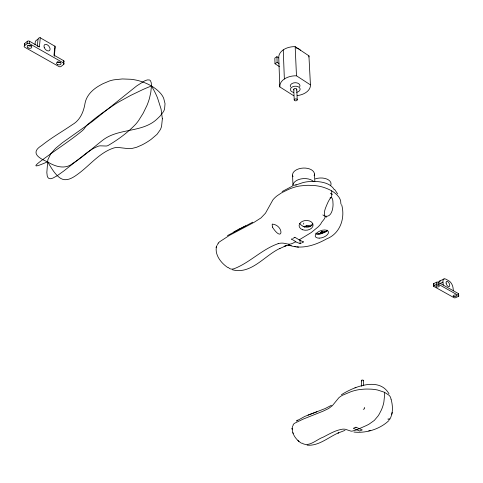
<?xml version="1.0" encoding="UTF-8"?>
<svg xmlns="http://www.w3.org/2000/svg" width="483" height="483" viewBox="0 0 483 483"><rect width="100%" height="100%" fill="white"/><g stroke="black" fill="none" stroke-linecap="round" stroke-linejoin="round"><path stroke-width="0.72" d="M340.92 204.055L340.648 201.019A31.075 17.708 -3 0 0 338.728 196.889C334.858 191.769 328.712 188.956 322.747 187.09A31.141 17.78 -2.9 0 0 313.956 185.502L308.546 185.303A37.68 21.421 -2.9 0 0 305.715 185.387L300.13 185.943A26.173 14.991 -2.9 0 0 295.3 186.963L292.293 187.911A48.288 27.296 -3.2 0 0 288.285 189.505L281.722 192.741L277.236 195.706A37.1 21.071 -2.9 0 0 272.901 199.884L265.475 213.202L260.971 217.93L254.1 222.319L229.54 235.33L219.596 241.796A19.779 10.747 -0.6 0 0 218.213 243.124M39.395 46.875L29.505 41.248A1.546 1.014 8.8 0 0 27.362 41.29L24.675 43.542L24.434 45.825A1.546 1.008 8.8 0 0 24.79 47.274L58.932 66.533A1.503 0.978 7.1 0 0 61.027 66.491L63.738 64.336A1.509 0.978 7 0 0 63.448 62.935L63.629 60.671L54.018 55.201L54.808 46.169L40.264 37.807L39.395 46.875A1.534 1.008 8.3 0 0 37.958 46.628M63.738 64.336L63.877 62.639M54.386 55.895L55.014 48.717M37.33 46.199L38.036 38.978L35.35 41.212L34.999 44.816M24.434 45.825L27.126 43.579L27.362 41.29M63.448 62.935L29.27 43.536L29.505 41.248M389.727 419.413C393.307 413.333 392.836 405.78 391.121 399.187M216.716 245.684C214.078 254.444 221.027 263.066 227.946 267.667M392.16 412.373L391.804 414.287M217.362 245.147L218.225 243.13M216.239 247.314L216.438 246.481L216.149 247.707M292.475 426.121C291.007 432.967 295.825 439.772 301.452 443.231M325.675 216.281C331.543 217.018 333.083 208.704 333.059 204.243C332.745 202.256 333.379 197.77 330.903 197.499C328.349 200.542 327.027 204.472 325.488 208.088C324.757 210.322 323.888 212.81 324.703 215.14C327.009 217.857 321.473 221.305 320.742 223.973A24.307 14.907 -60.6 0 1 318.291 226.769L311.221 232.565L299.17 239.852L294.853 237.262M389.002 420.476C380.079 429.115 366.247 433.426 353.918 432.043M341.433 394.72C354.033 386.69 379.282 376.462 389.014 393.838M297.872 420.065L296.514 421.019L304.755 416.449L325.113 408.564L331.483 405.273M293.773 95.767L279.802 86.916L278.769 57.912L276.91 56.698L274.821 58.135L275.008 63.75L279.379 66.582M275.008 63.75L277.109 62.319L276.91 56.698M282.144 191.54L292.281 186.196M326.224 231.194C323.115 232.993 319.191 234.273 315.64 233.198M227.439 235.619L252.736 222.174M304.242 227.179L306.367 225.984M321.913 233.102L321.6 232.993A16.223 10.113 -60.4 0 1 320.169 232.909A18.571 10.276 60.4 0 0 321.618 231.448L322.547 231.46M294.859 237.358L292.879 238.439M301.108 243.245C298.512 244.404 295.946 240.081 293.392 242.967A28.123 17.056 -61.1 0 1 292.601 243.323L291.986 243.565A14.568 8.881 -61.5 0 1 288.345 244.187M303.433 241.88L301.821 242.858M292.052 238.892L291.575 239.097M233.875 231.87L239.242 229.039M238.687 229.316L245.612 225.815M433.782 283.575L436.523 282.241A1.177 0.598 -5.9 0 1 438.172 282.205L458.373 293.579L458.608 295.554A1.165 0.58 -6.3 0 1 458.403 296.381L455.668 297.673A1.159 0.574 -6.2 0 1 454.044 297.703L433.812 286.419L433.601 284.427A1.177 0.598 -5.8 0 1 433.782 283.575L433.994 285.568A1.177 0.592 -5.8 0 0 433.812 286.419M439.307 281.239L444.125 278.902M433.994 285.568L436.741 284.233A1.177 0.598 -5.9 0 1 438.389 284.203L458.608 295.554M439.693 283.684L442.947 282.108A5.802 2.88 63.5 0 1 446.008 279.222L448.882 280.852A5.79 2.868 63.5 0 1 453.036 287.808L453.38 290.766M295.813 185.255L296.302 185.031M296.791 184.808L297.794 184.379M363.258 409.306L364.617 408.721L364.526 407.404M284.837 246.149L284.131 246.402L286.491 245.557L279.391 248.703L279.977 248.401C264.708 255.398 251.069 274.924 232.365 269.749M298.301 184.168L302.763 182.665A22.103 12.745 -3.1 0 1 307.049 181.801L310.581 181.463A28.932 16.609 -3.1 0 1 315.314 181.409C322.149 181.819 330.601 183.202 334.314 189.753M294.31 185.315L296.29 184.542M308.051 415.084L312.169 413.514M311.607 413.72L316.945 411.77M354.951 387.867L355.893 387.541M278.123 243.68C262.028 249.258 250.001 262.535 234.213 268.681A18.378 10.753 -63 0 1 231.502 269.128L229.709 268.669L228.393 267.54M321.883 232.981L321.515 233.09M285.785 245.811L289.184 245.165L288.128 245.104L289.498 245.207L288.387 245.056L289.625 245.249L288.46 245.002C301.338 249.904 315.248 245.304 326.701 238.844C340.292 233.573 345.423 217.881 341.626 204.629M344.983 430.365L338.003 433.07L338.589 432.81C328.398 437.169 318.858 446.22 307.061 445.163M368.74 430.884L370.715 430.359M322.161 231.345L321.684 231.435M303.137 226.563L311.897 224.963A47.841 27.459 -2.6 0 0 312.7 224.788M296.797 246.922L298.603 247.109M288.351 244.156L284.535 243.36A29.065 17.762 -63 0 0 278.136 243.613M295.572 246.728L294.364 246.469L294.944 246.596M289.933 245.34L291.273 245.708M390.94 399.145L390.819 398.227A24.005 10.487 -3.4 0 0 389.069 395.281L384.408 392.256L377.736 390.053A24.029 10.517 -3.4 0 0 371.083 389.153L366.953 389.05A29.107 12.697 -3.4 0 0 364.786 389.111L360.481 389.455A20.183 8.857 -3.4 0 0 356.732 390.077L354.377 390.644A37.342 16.211 -3.5 0 0 351.219 391.598L342.399 395.293A28.66 12.492 -3.3 0 0 338.825 397.781L332.316 405.732L328.555 408.57L322.976 411.226L303.113 419.135L294.95 423.078A15.42 6.514 -2.1 0 0 293.779 423.893L292.976 425.118L293.139 425.692M387.867 419.033L389.171 419.612L389.069 418.314M303.439 241.983L299.17 239.852M326.623 217.127L323.725 215.49M295.892 241.675L291.575 239.145M278.769 57.912A15.112 10.107 -3.2 0 1 295.167 46.658L296.477 75.801L310.436 84.857A15.353 9.974 -3.1 0 1 297.178 95.61M277.109 62.319L278.969 63.527M295.167 46.658L308.921 55.841L310.436 84.857M322.885 214.923L323.302 215.213M297.939 440.55L298.929 441.444M302.014 443.11C308.758 447.789 316.89 439.252 323.205 437.145C329.406 433.957 335.594 430.184 342.598 429.17A20.648 14.267 -69.2 0 1 345.363 429.284L350.646 431.029A10.366 7.197 -67.7 0 0 351.974 431.156L356.068 430.069L366.549 425.463A66.636 45.722 -65.1 0 0 369.145 424.092L374.307 420.433L378.074 415.972A27.501 19.151 -66.7 0 0 379.294 414.022L381.407 409.91A25.828 18.01 -66.7 0 0 383.876 402.067L384.522 395.734L384.408 392.256M334.804 189.668L337.617 193.894M299.726 223.43C302.231 227.39 309.398 228.948 312.314 224.625A7.136 5.488 14.2 0 0 312.791 223.345M292.855 432.635L293.157 433.45M272.394 227.101C283.304 243.927 284.288 225.229 272.279 224.094A3.816 1.829 65.6 0 0 272.654 227.046M458.403 296.381L458.168 294.407A1.159 0.58 -6.3 0 0 458.373 293.579M442.947 282.108L443.279 285.085M438.172 282.205L438.389 284.203M436.523 282.241L436.741 284.233M363.343 380.465L363.699 385.585M361.356 380.507L361.755 386.352M321.799 231.55L321.871 232.891M314.445 174.019L314.838 181.505M296.761 89.331L297.232 99.83A1.509 0.966 -3 0 1 294.944 100.712A1.509 0.966 -3 0 1 294.992 99.033A1.509 0.966 -3 0 1 297.232 99.83M293.761 89.391L294.213 99.89M299.997 240.039L300.16 243.746M292.553 175.13L292.982 185.611M283.249 49.888L284.36 78.995M294.093 90.007A1.503 0.972 -3.1 0 1 294.286 88.655A1.503 0.972 -3.1 0 1 296.369 88.673A1.503 0.972 -3.1 0 1 296.302 90.025M296.127 47.944A7.722 5.186 -3.2 0 1 300.486 50.304M308.921 55.841A15.112 10.107 -3.2 0 1 308.903 56.982M290.452 86.94A4.866 3.164 -3.1 0 1 295.185 82.708A4.866 3.164 -3.1 0 1 299.714 86.753M293.712 92.392A4.878 3.158 -3.1 0 1 291.358 87.58A4.878 3.158 -3.1 0 1 299.255 87.417A4.878 3.158 -3.1 0 1 296.659 92.331M279.802 86.916A15.353 9.974 -3.1 0 1 296.477 75.801M361.815 380.894A0.996 0.447 -3.4 0 1 361.562 380.248A0.996 0.447 -3.4 0 1 363.029 380.127A0.996 0.447 -3.4 0 1 363.011 380.791M331.676 190.876A42.649 25.889 -60.7 0 1 331.586 197.414M327.311 230.898A14.152 8.839 -60.4 0 1 322.572 231.405M325.977 231.78A14.544 8.078 -3.1 0 1 318.762 233.947M321.388 233.687A14.617 5.536 -19.4 0 1 316.582 234.593M303.735 223.158A13.916 5.144 84.9 0 1 303.626 224.166M310.75 226.581A28.66 16.211 -3.2 0 1 306.373 225.978M327.462 230.21A6.967 2.675 -21.7 0 1 326.309 231.206M331.386 197.342A4.595 2.644 -3.6 0 1 330.052 197.982M330.366 193.351A4.595 2.644 -3.6 0 1 332.268 194.577M438.443 282.64A5.784 2.892 63.5 0 1 440.49 281.058M27.126 43.579A1.546 1.014 8.8 0 1 29.27 43.536M24.917 44.925A1.54 1.008 8.9 0 1 24.675 43.542M63.629 60.671A1.503 0.984 7.1 0 1 63.998 62.005M54.953 46.036A1.98 1.835 -71.4 0 1 54.881 48.59M38.211 39.032A1.998 1.86 -72.8 0 1 40.294 37.608M54.018 55.201A1.515 0.99 7.6 0 1 54.621 56.106M31.467 45.68A2.306 1.515 8.7 0 1 27.809 45.185M60.647 62.229A2.258 1.473 7.2 0 1 57.187 61.878M293.012 176.748A10.958 6.472 -2.9 0 1 303.179 168.066A10.958 6.472 -2.9 0 1 314.149 175.685M293.018 185.937A11.018 6.43 -2.9 0 1 300.903 178.933A11.018 6.43 -2.9 0 1 313.757 181.723M315.26 178.885A10.843 6.321 -3.4 0 1 326.955 179.084A10.843 6.321 -3.4 0 1 330.734 185.436M162.36 118.806L161.582 126.25A22.429 17.539 63.6 0 1 160.284 129.71L157.066 134.292L151.119 139.364A112.931 86.499 67.6 0 1 141.73 145.057L136.641 147.261L132.155 148.414A29.391 22.719 63.6 0 1 127.071 148.504L117.955 147.436A29.028 22.188 60.9 0 0 114.036 147.907C99.776 152.399 90.23 164.945 78.578 173.584C73.67 177.237 66.895 182.073 60.707 178.432C54.639 174.478 51.397 167.679 47.491 161.829C38.863 158.225 29.807 152.761 41.761 145.486C51.403 137.703 62.241 131.618 72.426 124.614C80.287 120.14 83.728 111.555 85.08 103.054C86.656 95.024 93.056 89.144 99.945 85.34A72.788 45.474 2.8 0 1 103.114 83.625L109.399 80.987A29.554 18.825 4.1 0 1 113.994 79.822L122.356 78.952L131.074 79.29A35.066 22.272 3.9 0 1 138.923 80.776C147.037 83.088 155.019 87.043 160.67 93.454A34.993 22.2 3.8 0 1 163.671 98.236L165.035 103.64L164.588 108.904A29.312 18.577 3.5 0 1 163.332 111.869L160.102 116.041A75.692 48.385 5.3 0 1 157.917 118.196C142.89 133.423 118.444 127.488 102.275 140.565C92.531 148.124 83.487 156.631 73.011 163.212C65.332 169.901 55.134 166.653 47.491 161.829C27.603 170.571 37.034 163.659 47.968 155.816C59.355 147.514 71.224 139.828 82.116 130.869A30.073 3.888 -29.9 0 0 83.873 129.184L85.926 126.377A29.336 3.773 -30.2 0 1 87.725 124.451L94.149 119.144A105.91 13.126 -30.6 0 1 102.734 112.69L114.936 104.292A22.514 2.946 -30.3 0 1 118.601 102.052L130.688 95.411L143.034 89.482A60.61 7.716 -30.2 0 1 151.439 86.01L151.264 82.841L150.539 80.884A9.787 4.739 -60.7 0 0 149.35 79.949L147.2 79.93L144.598 80.903L136.725 85.902L92.09 121.692L62.53 142.63L55.527 148.396L50.691 153.884L47.841 159.788L46.833 172.522L47.231 175.939L47.92 177.557L49.031 178.529L50.661 178.734L52.846 178.112L57.018 175.848L63.744 171.03L87.133 152.513L93.147 148.559L97.814 146.349A30.761 14.798 -63 0 1 100.005 145.824L106.133 146.023A15.607 7.487 -62 0 0 107.938 145.6C117.997 139.756 127.603 132.668 135.675 124.246A28.02 13.524 -61.3 0 0 138.657 120.466L143.155 113.27L146.947 105.481A34.939 16.79 -61.2 0 0 149.488 98.224L150.817 92.283L151.439 86.01A61.263 47.074 64 0 1 157.506 97.862L161.081 109.098L162.36 118.806M355.935 427.22L353.315 428.318L359.642 431.023L362.262 429.93L355.935 427.22M292.137 428.349L292.143 429.043L292.137 428.349M302.763 229.793A7.016 4.884 -4.2 0 0 313.087 224.957A7.016 4.884 -4.2 0 0 302.406 221.341A7.016 4.884 -4.2 0 0 302.763 229.793M319.185 238.143A6.949 3.556 -19.8 0 0 328.452 231.937A6.949 3.556 -19.8 0 0 317.899 232.075A6.949 3.556 -19.8 0 0 319.185 238.143M436.674 286.968A1.763 0.894 -5.9 0 0 439.325 286.002A1.763 0.894 -5.9 0 0 436.698 285.417A1.763 0.894 -5.9 0 0 436.674 286.968M454.002 296.653A1.745 0.863 -6.2 0 0 456.634 295.705A1.745 0.863 -6.2 0 0 454.062 295.137A1.745 0.863 -6.2 0 0 454.002 296.653M446.117 283.104A2.898 1.437 63.5 0 0 449.118 286.6A2.898 1.437 63.5 0 0 448.453 282.235A2.898 1.437 63.5 0 0 446.117 283.104M44.213 47.388A3.846 2.355 50.4 0 0 49.447 50.655A3.846 2.355 50.4 0 0 47.461 44.919A3.846 2.355 50.4 0 0 44.213 47.388M28.074 47.877A2.312 1.515 8.7 0 0 31.781 47.237A2.312 1.515 8.7 0 0 28.672 45.317A2.312 1.515 8.7 0 0 28.074 47.877M57.35 64.414A2.264 1.473 7.2 0 0 61.009 63.792A2.264 1.473 7.2 0 0 58.008 61.939A2.264 1.473 7.2 0 0 57.35 64.414"/></g></svg>
